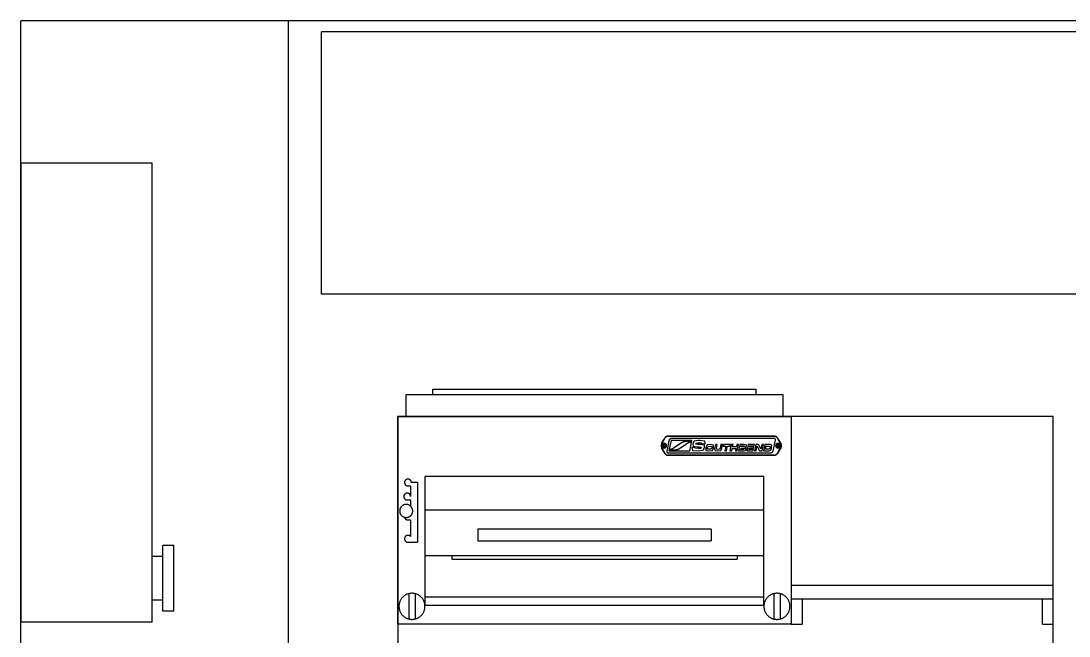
# Model space of a CAD drawing. Header units: inches. Extents: x -538 to 484, y -32 to 459.
# Drawn here: x -537.5 to -441.6, y 252.7 to 309 of the extents above; entities that cross this region are included whole.
import ezdxf

# ---------------------------------------------------------------- set-up
doc = ezdxf.new("R2010")
doc.units = ezdxf.units.IN
doc.header["$MEASUREMENT"] = 0
for name, color, linetype, lineweight, true_color in [('All Cabinets ... Wall', 6, 'Continuous', 25, 0xff00ff), ('Equipment ... Range', 1, 'Continuous', 25, 0xff0000), ('hood', 3, 'Continuous', 25, 0x00ff00), ('Room ... Walls', 4, 'Continuous', 25, 0x00ffff)]:
    doc.layers.add(name, color=color, linetype=linetype, lineweight=lineweight, true_color=true_color)

msp = doc.modelspace()

# ---------------------------------------------------------------- linework, layer by layer
at = {"layer": 'All Cabinets ... Wall'}
for p, q in [((-525.5, 296), (-537.5, 296)), ((-537.5, 296), (-537.5, 254)), ((-525.5, 254), (-525.5, 296)), ((-523.5, 261), (-524.5, 261)), ((-524.5, 255), (-524.5, 261)), ((-523.5, 255), (-523.5, 261)), ((-524.5, 260), (-525.5, 260)), ((-524.5, 256), (-525.5, 256)), ((-523.5, 255), (-524.5, 255)), ((-525.5, 254), (-537.5, 254))]:
    msp.add_line(p, q, dxfattribs=at)
at = {"layer": 'Equipment ... Range'}
for points in [[(-502.25, 272.827), (-502.25, 274.827)], [(-502.25, 274.827), (-467.75, 274.827)], [(-499.807, 274.827), (-499.807, 275.327)], [(-499.807, 275.327), (-470.193, 275.327)], [(-470.193, 274.827), (-470.193, 275.327)], [(-467.75, 274.827), (-467.75, 272.827)], [(-503, 253.827), (-503, 272.827)], [(-503, 253.827), (-503, 272.827)], [(-503, 272.827), (-467, 272.827)], [(-443, 236.848), (-443, 272.827), (-503, 272.827), (-503, 236.843)], [(-467, 272.827), (-467, 253.827)], [(-478.819, 270.392), (-478.54, 270.876)], [(-478.804, 270.383), (-478.525, 270.867)], [(-478.324, 271.001), (-478.34, 271), (-478.357, 270.999), (-478.373, 270.996), (-478.389, 270.992), (-478.404, 270.988), (-478.42, 270.982), (-478.434, 270.975), (-478.449, 270.967), (-478.462, 270.959), (-478.475, 270.949), (-478.488, 270.939), (-478.5, 270.928), (-478.511, 270.916), (-478.522, 270.904), (-478.531, 270.89), (-478.54, 270.876)], [(-478.54, 270.876), (-478.525, 270.867)], [(-478.324, 270.983), (-478.339, 270.983), (-478.354, 270.981), (-478.369, 270.979), (-478.384, 270.975), (-478.399, 270.971), (-478.413, 270.966), (-478.426, 270.959), (-478.44, 270.952), (-478.453, 270.944), (-478.465, 270.936), (-478.476, 270.926), (-478.488, 270.916), (-478.498, 270.905), (-478.508, 270.893), (-478.517, 270.88), (-478.525, 270.867)], [(-478.178, 270.6), (-478.383, 269.637)], [(-468.488, 271.001), (-478.324, 271.001)], [(-478.324, 270.983), (-478.324, 271.001)], [(-468.488, 270.983), (-478.324, 270.983)], [(-477.934, 270.798), (-477.945, 270.798), (-477.956, 270.797), (-477.967, 270.796), (-477.977, 270.794), (-477.988, 270.792), (-477.998, 270.79), (-478.008, 270.787), (-478.018, 270.783), (-478.028, 270.779), (-478.038, 270.775), (-478.047, 270.771), (-478.057, 270.766), (-478.066, 270.76), (-478.074, 270.755), (-478.083, 270.749), (-478.091, 270.742), (-478.099, 270.735), (-478.107, 270.728), (-478.114, 270.721), (-478.121, 270.713), (-478.128, 270.705), (-478.135, 270.697), (-478.141, 270.688), (-478.146, 270.68), (-478.152, 270.67), (-478.157, 270.661), (-478.161, 270.651), (-478.166, 270.642), (-478.17, 270.631), (-478.173, 270.621), (-478.176, 270.611), (-478.178, 270.6)], [(-477.986, 270.612), (-478.148, 269.85)], [(-476.08, 270.612), (-477.986, 270.612)], [(-468.551, 270.798), (-477.934, 270.798)], [(-476.101, 270.512), (-476.08, 270.612)], [(-475.859, 270.569), (-476.006, 270.33)], [(-475.506, 270.622), (-475.859, 270.569)], [(-475.34, 270.622), (-475.506, 270.622)], [(-474.9, 270.563), (-475.34, 270.622)], [(-468.633, 269.684), (-468.429, 270.647)], [(-468.429, 270.647), (-468.427, 270.654), (-468.426, 270.661), (-468.426, 270.668), (-468.426, 270.675), (-468.426, 270.682), (-468.427, 270.689), (-468.428, 270.695), (-468.429, 270.702), (-468.431, 270.709), (-468.433, 270.715), (-468.436, 270.722), (-468.439, 270.728), (-468.442, 270.734), (-468.446, 270.74), (-468.449, 270.746), (-468.454, 270.752), (-468.458, 270.757), (-468.463, 270.762), (-468.468, 270.767), (-468.474, 270.771), (-468.479, 270.775), (-468.485, 270.779), (-468.491, 270.783), (-468.497, 270.786), (-468.503, 270.789), (-468.51, 270.791), (-468.516, 270.793), (-468.523, 270.795), (-468.53, 270.796), (-468.537, 270.797), (-468.544, 270.798), (-468.551, 270.798)], [(-468.488, 271.001), (-468.488, 270.983)], [(-468.272, 270.876), (-468.281, 270.89), (-468.29, 270.904), (-468.301, 270.916), (-468.312, 270.928), (-468.324, 270.939), (-468.336, 270.949), (-468.349, 270.959), (-468.363, 270.967), (-468.377, 270.975), (-468.392, 270.982), (-468.407, 270.988), (-468.423, 270.992), (-468.439, 270.996), (-468.455, 270.999), (-468.472, 271), (-468.488, 271.001)], [(-468.287, 270.867), (-468.295, 270.88), (-468.304, 270.893), (-468.314, 270.905), (-468.324, 270.916), (-468.335, 270.926), (-468.347, 270.936), (-468.359, 270.944), (-468.372, 270.952), (-468.385, 270.959), (-468.399, 270.966), (-468.413, 270.971), (-468.428, 270.975), (-468.442, 270.979), (-468.457, 270.981), (-468.473, 270.983), (-468.488, 270.983)], [(-468.272, 270.876), (-468.287, 270.867)], [(-468.287, 270.867), (-467.935, 270.258)], [(-468.272, 270.876), (-467.92, 270.267)], [(-478.819, 270.392), (-478.835, 270.363), (-478.849, 270.332), (-478.86, 270.302), (-478.87, 270.27), (-478.877, 270.239), (-478.882, 270.207), (-478.885, 270.174), (-478.886, 270.142), (-478.885, 270.11), (-478.882, 270.077), (-478.877, 270.045), (-478.87, 270.014), (-478.86, 269.982), (-478.849, 269.951), (-478.835, 269.921), (-478.819, 269.892)], [(-478.804, 270.383), (-478.819, 270.355), (-478.833, 270.326), (-478.844, 270.296), (-478.853, 270.266), (-478.86, 270.235), (-478.865, 270.204), (-478.868, 270.173), (-478.869, 270.142), (-478.868, 270.111), (-478.865, 270.08), (-478.86, 270.049), (-478.853, 270.018), (-478.844, 269.988), (-478.833, 269.958), (-478.819, 269.929), (-478.804, 269.901)], [(-478.804, 270.383), (-478.819, 270.392)], [(-478.804, 269.901), (-478.819, 269.892)], [(-478.54, 269.408), (-478.819, 269.892)], [(-478.525, 269.417), (-478.804, 269.901)], [(-478.649, 270.212), (-478.69, 270.142)], [(-478.69, 270.142), (-478.649, 270.072)], [(-478.569, 270.212), (-478.649, 270.212)], [(-478.649, 270.072), (-478.569, 270.072)], [(-478.528, 270.142), (-478.569, 270.212)], [(-478.569, 270.072), (-478.528, 270.142)], [(-478.383, 269.637), (-478.384, 269.63), (-478.385, 269.623), (-478.386, 269.616), (-478.386, 269.609), (-478.386, 269.602), (-478.385, 269.595), (-478.384, 269.588), (-478.382, 269.582), (-478.381, 269.575), (-478.378, 269.569), (-478.376, 269.562), (-478.373, 269.556), (-478.37, 269.55), (-478.366, 269.544), (-478.362, 269.538), (-478.358, 269.532), (-478.353, 269.527), (-478.349, 269.522), (-478.343, 269.517), (-478.338, 269.513), (-478.333, 269.509), (-478.327, 269.505), (-478.321, 269.501), (-478.315, 269.498), (-478.308, 269.495), (-478.302, 269.493), (-478.295, 269.491), (-478.289, 269.489), (-478.282, 269.488), (-478.275, 269.487), (-478.268, 269.486), (-478.261, 269.486)], [(-478.164, 269.772), (-478.185, 269.672)], [(-478.185, 269.672), (-476.279, 269.672)], [(-478.164, 269.772), (-477.562, 269.772)], [(-478.148, 269.85), (-478.148, 269.849), (-478.148, 269.848), (-478.148, 269.848), (-478.148, 269.847), (-478.148, 269.846), (-478.148, 269.845), (-478.148, 269.844), (-478.148, 269.843), (-478.147, 269.843), (-478.147, 269.842), (-478.147, 269.841), (-478.146, 269.84), (-478.146, 269.84), (-478.146, 269.839), (-478.145, 269.838), (-478.145, 269.837), (-478.144, 269.837), (-478.143, 269.836), (-478.143, 269.836), (-478.142, 269.835), (-478.142, 269.835), (-478.141, 269.834), (-478.14, 269.834), (-478.139, 269.833), (-478.139, 269.833), (-478.138, 269.833), (-478.137, 269.833), (-478.136, 269.832), (-478.135, 269.832), (-478.135, 269.832), (-478.134, 269.832), (-478.133, 269.832)], [(-477.938, 269.832), (-478.133, 269.832)], [(-477.938, 269.832), (-477.934, 269.832), (-477.929, 269.832), (-477.925, 269.833), (-477.92, 269.833), (-477.916, 269.834), (-477.912, 269.835), (-477.907, 269.836), (-477.903, 269.837), (-477.899, 269.838), (-477.895, 269.84), (-477.89, 269.842), (-477.886, 269.843), (-477.882, 269.845), (-477.878, 269.847), (-477.874, 269.85), (-477.87, 269.852)], [(-476.975, 270.432), (-477.87, 269.852)], [(-477.562, 269.772), (-477.544, 269.772), (-477.526, 269.773), (-477.508, 269.775), (-477.49, 269.777), (-477.473, 269.78), (-477.455, 269.784), (-477.438, 269.788), (-477.42, 269.792), (-477.403, 269.798), (-477.386, 269.804), (-477.37, 269.81), (-477.353, 269.818), (-477.337, 269.825), (-477.321, 269.834), (-477.306, 269.843), (-477.29, 269.852)], [(-477.29, 269.852), (-476.395, 270.432)], [(-476.703, 270.512), (-476.721, 270.512), (-476.739, 270.511), (-476.757, 270.509), (-476.775, 270.507), (-476.793, 270.504), (-476.81, 270.5), (-476.828, 270.496), (-476.845, 270.491), (-476.862, 270.486), (-476.879, 270.48), (-476.895, 270.473), (-476.912, 270.466), (-476.928, 270.459), (-476.944, 270.45), (-476.96, 270.441), (-476.975, 270.432)], [(-476.101, 270.512), (-476.703, 270.512)], [(-476.327, 270.452), (-476.331, 270.452), (-476.336, 270.452), (-476.34, 270.451), (-476.345, 270.451), (-476.349, 270.45), (-476.354, 270.449), (-476.358, 270.448), (-476.362, 270.447), (-476.366, 270.445), (-476.371, 270.444), (-476.375, 270.442), (-476.379, 270.441), (-476.383, 270.439), (-476.387, 270.436), (-476.391, 270.434), (-476.395, 270.432)], [(-476.327, 270.452), (-476.132, 270.452)], [(-476.279, 269.672), (-476.118, 270.434)], [(-476.118, 270.434), (-476.117, 270.435), (-476.117, 270.435), (-476.117, 270.436), (-476.117, 270.437), (-476.117, 270.438), (-476.117, 270.439), (-476.117, 270.439), (-476.117, 270.44), (-476.118, 270.44), (-476.118, 270.441), (-476.118, 270.442), (-476.118, 270.443), (-476.119, 270.443), (-476.119, 270.444), (-476.119, 270.444), (-476.12, 270.445), (-476.12, 270.446), (-476.121, 270.446), (-476.121, 270.447), (-476.122, 270.448), (-476.122, 270.448), (-476.122, 270.448), (-476.123, 270.449), (-476.124, 270.449), (-476.124, 270.45), (-476.125, 270.45), (-476.126, 270.45), (-476.127, 270.451), (-476.127, 270.451), (-476.128, 270.451), (-476.129, 270.452), (-476.13, 270.452), (-476.131, 270.452), (-476.131, 270.452), (-476.132, 270.452)], [(-476.088, 269.99), (-476.023, 269.703)], [(-475.804, 269.99), (-476.088, 269.99)], [(-476.023, 269.703), (-475.515, 269.662)], [(-476.006, 270.33), (-475.977, 270.097)], [(-475.977, 270.097), (-475.561, 270.035)], [(-475.777, 269.901), (-475.804, 269.99)], [(-475.464, 269.879), (-475.777, 269.901)], [(-475.724, 270.321), (-475.678, 270.388)], [(-475.705, 270.267), (-475.724, 270.321)], [(-475.492, 270.248), (-475.705, 270.267)], [(-475.678, 270.388), (-475.525, 270.405)], [(-475.561, 270.035), (-475.387, 270.035)], [(-475.525, 270.405), (-475.471, 270.405)], [(-475.515, 269.662), (-475.034, 269.734)], [(-475.309, 270.248), (-475.492, 270.248)], [(-475.471, 270.405), (-475.237, 270.396)], [(-475.298, 269.885), (-475.464, 269.879)], [(-475.387, 270.035), (-475.217, 270.009)], [(-474.932, 270.176), (-475.309, 270.248)], [(-475.204, 269.954), (-475.298, 269.885)], [(-475.237, 270.396), (-475.152, 270.304)], [(-475.217, 270.009), (-475.204, 269.954)], [(-475.152, 270.304), (-474.869, 270.304)], [(-475.034, 269.734), (-474.924, 269.937)], [(-474.924, 269.937), (-474.932, 270.176)], [(-474.869, 270.304), (-474.9, 270.563)], [(-474.671, 270.221), (-474.807, 269.947)], [(-474.807, 269.947), (-474.799, 269.709)], [(-474.799, 269.709), (-474.515, 269.666)], [(-474.389, 270.256), (-474.671, 270.221)], [(-474.645, 269.954), (-474.596, 270.078)], [(-474.643, 269.838), (-474.645, 269.954)], [(-474.483, 269.815), (-474.643, 269.838)], [(-474.596, 270.078), (-474.421, 270.107)], [(-474.515, 269.666), (-474.209, 269.709)], [(-474.322, 269.833), (-474.483, 269.815)], [(-474.421, 270.107), (-474.258, 270.074)], [(-474.099, 270.2), (-474.389, 270.256)], [(-474.262, 269.954), (-474.322, 269.833)], [(-474.258, 270.074), (-474.262, 269.954)], [(-474.209, 269.709), (-474.103, 269.947)], [(-474.103, 269.947), (-474.099, 270.2)], [(-473.929, 270.25), (-474.008, 269.88)], [(-474.008, 269.88), (-473.983, 269.693)], [(-473.983, 269.693), (-473.722, 269.666)], [(-473.769, 270.25), (-473.929, 270.25)], [(-473.842, 269.903), (-473.769, 270.25)], [(-473.835, 269.817), (-473.842, 269.903)], [(-473.694, 269.799), (-473.835, 269.817)], [(-473.722, 269.666), (-473.437, 269.7)], [(-473.556, 269.812), (-473.694, 269.799)], [(-473.501, 269.903), (-473.556, 269.812)], [(-473.427, 270.25), (-473.501, 269.903)], [(-473.437, 269.7), (-473.345, 269.88)], [(-473.266, 270.25), (-473.427, 270.25)], [(-473.345, 269.88), (-473.266, 270.25)], [(-473.181, 270.25), (-473.213, 270.101)], [(-473.213, 270.101), (-472.983, 270.101)], [(-472.561, 270.25), (-473.181, 270.25)], [(-472.983, 270.101), (-473.074, 269.672)], [(-473.074, 269.672), (-472.914, 269.672)], [(-472.914, 269.672), (-472.823, 270.101)], [(-472.823, 270.101), (-472.592, 270.101)], [(-472.477, 270.25), (-472.599, 269.672)], [(-472.599, 269.672), (-472.439, 269.672)], [(-472.592, 270.101), (-472.561, 270.25)], [(-472.316, 270.25), (-472.477, 270.25)], [(-472.439, 269.672), (-472.394, 269.886)], [(-472.394, 269.886), (-472.038, 269.886)], [(-472.362, 270.035), (-472.316, 270.25)], [(-472.006, 270.035), (-472.362, 270.035)], [(-472.038, 269.886), (-472.083, 269.672)], [(-472.083, 269.672), (-471.923, 269.672)], [(-471.961, 270.25), (-472.006, 270.035)], [(-471.8, 270.25), (-471.961, 270.25)], [(-471.923, 269.672), (-471.8, 270.25)], [(-471.69, 270.25), (-471.813, 269.672)], [(-471.813, 269.672), (-471.308, 269.672)], [(-471.282, 270.25), (-471.69, 270.25)], [(-471.624, 269.805), (-471.606, 269.891)], [(-471.347, 269.805), (-471.624, 269.805)], [(-471.606, 269.891), (-471.354, 269.891)], [(-471.578, 270.024), (-471.558, 270.116)], [(-471.323, 270.024), (-471.578, 270.024)], [(-471.558, 270.116), (-471.3, 270.116)], [(-471.354, 269.891), (-471.278, 269.88)], [(-471.294, 269.813), (-471.347, 269.805)], [(-471.272, 270.029), (-471.323, 270.024)], [(-471.308, 269.672), (-471.185, 269.705)], [(-471.3, 270.116), (-471.253, 270.107)], [(-471.274, 269.845), (-471.294, 269.813)], [(-471.096, 270.219), (-471.282, 270.25)], [(-471.278, 269.88), (-471.274, 269.845)], [(-471.244, 270.068), (-471.272, 270.029)], [(-471.253, 270.107), (-471.244, 270.068)], [(-471.189, 269.963), (-471.117, 270.003)], [(-471.122, 269.924), (-471.189, 269.963)], [(-471.185, 269.705), (-471.118, 269.823)], [(-471.118, 269.823), (-471.122, 269.924)], [(-471.117, 270.003), (-471.078, 270.097)], [(-471.078, 270.097), (-471.096, 270.219)], [(-470.924, 270.25), (-471.047, 269.672)], [(-471.047, 269.672), (-470.468, 269.672)], [(-470.345, 270.25), (-470.924, 270.25)], [(-470.858, 269.805), (-470.836, 269.913)], [(-470.44, 269.805), (-470.858, 269.805)], [(-470.836, 269.913), (-470.44, 269.913)], [(-470.809, 270.037), (-470.792, 270.116)], [(-470.413, 270.037), (-470.809, 270.037)], [(-470.792, 270.116), (-470.374, 270.116)], [(-470.468, 269.672), (-470.44, 269.805)], [(-470.44, 269.913), (-470.413, 270.037)], [(-470.374, 270.116), (-470.345, 270.25)], [(-470.235, 270.25), (-470.358, 269.672)], [(-470.358, 269.672), (-470.198, 269.672)], [(-469.979, 270.25), (-470.235, 270.25)], [(-470.198, 269.672), (-470.108, 270.092)], [(-470.108, 270.092), (-469.883, 269.672)], [(-469.763, 269.846), (-469.979, 270.25)], [(-469.883, 269.672), (-469.64, 269.672)], [(-469.677, 270.25), (-469.763, 269.846)], [(-469.517, 270.25), (-469.677, 270.25)], [(-469.64, 269.672), (-469.517, 270.25)], [(-469.406, 270.25), (-469.529, 269.672)], [(-469.529, 269.672), (-469.043, 269.672)], [(-468.926, 270.25), (-469.406, 270.25)], [(-469.336, 269.821), (-469.277, 270.101)], [(-469.064, 269.821), (-469.336, 269.821)], [(-469.277, 270.101), (-469.006, 270.101)], [(-468.974, 269.853), (-469.064, 269.821)], [(-469.043, 269.672), (-468.864, 269.733)], [(-469.006, 270.101), (-468.93, 270.072)], [(-468.937, 269.96), (-468.974, 269.853)], [(-468.93, 270.072), (-468.937, 269.96)], [(-468.763, 270.181), (-468.926, 270.25)], [(-468.878, 269.486), (-468.867, 269.486), (-468.856, 269.487), (-468.845, 269.488), (-468.834, 269.49), (-468.824, 269.492), (-468.814, 269.494), (-468.803, 269.497), (-468.793, 269.501), (-468.783, 269.504), (-468.774, 269.509), (-468.764, 269.513), (-468.755, 269.518), (-468.746, 269.523), (-468.737, 269.529), (-468.729, 269.535), (-468.721, 269.542), (-468.713, 269.548), (-468.705, 269.555), (-468.697, 269.563), (-468.69, 269.571), (-468.684, 269.579), (-468.677, 269.587), (-468.671, 269.595), (-468.665, 269.604), (-468.66, 269.613), (-468.655, 269.623), (-468.65, 269.632), (-468.646, 269.642), (-468.642, 269.652), (-468.639, 269.663), (-468.636, 269.673), (-468.633, 269.684)], [(-468.864, 269.733), (-468.778, 269.954)], [(-468.778, 269.954), (-468.763, 270.181)], [(-467.935, 270.026), (-468.287, 269.417)], [(-468.243, 270.212), (-468.284, 270.142)], [(-468.284, 270.142), (-468.243, 270.072)], [(-467.92, 270.017), (-468.272, 269.408)], [(-468.162, 270.212), (-468.243, 270.212)], [(-468.243, 270.072), (-468.162, 270.072)], [(-468.122, 270.142), (-468.162, 270.212)], [(-468.162, 270.072), (-468.122, 270.142)], [(-467.935, 270.258), (-467.92, 270.267)], [(-467.935, 270.026), (-467.928, 270.039), (-467.922, 270.053), (-467.916, 270.068), (-467.912, 270.082), (-467.909, 270.097), (-467.906, 270.112), (-467.905, 270.127), (-467.904, 270.142), (-467.905, 270.157), (-467.906, 270.172), (-467.909, 270.187), (-467.912, 270.202), (-467.916, 270.216), (-467.922, 270.23), (-467.928, 270.244), (-467.935, 270.258)], [(-467.935, 270.026), (-467.92, 270.017)], [(-467.92, 270.017), (-467.912, 270.032), (-467.905, 270.047), (-467.9, 270.062), (-467.895, 270.078), (-467.891, 270.094), (-467.889, 270.11), (-467.887, 270.126), (-467.887, 270.142), (-467.887, 270.158), (-467.889, 270.174), (-467.891, 270.19), (-467.895, 270.206), (-467.9, 270.222), (-467.905, 270.237), (-467.912, 270.252), (-467.92, 270.267)], [(-478.525, 269.417), (-478.54, 269.408)], [(-478.54, 269.408), (-478.531, 269.394), (-478.522, 269.38), (-478.511, 269.368), (-478.5, 269.356), (-478.488, 269.345), (-478.475, 269.334), (-478.462, 269.325), (-478.449, 269.316), (-478.434, 269.309), (-478.42, 269.302), (-478.404, 269.296), (-478.389, 269.292), (-478.373, 269.288), (-478.357, 269.285), (-478.34, 269.283), (-478.324, 269.283)], [(-478.525, 269.417), (-478.517, 269.404), (-478.508, 269.391), (-478.498, 269.379), (-478.488, 269.368), (-478.476, 269.358), (-478.465, 269.348), (-478.453, 269.34), (-478.44, 269.332), (-478.426, 269.325), (-478.413, 269.318), (-478.399, 269.313), (-478.384, 269.309), (-478.369, 269.305), (-478.354, 269.303), (-478.339, 269.301), (-478.324, 269.3)], [(-478.324, 269.3), (-468.488, 269.3)], [(-478.324, 269.283), (-478.324, 269.3)], [(-478.324, 269.283), (-468.488, 269.283)], [(-478.261, 269.486), (-468.878, 269.486)], [(-468.488, 269.3), (-468.473, 269.301), (-468.457, 269.303), (-468.442, 269.305), (-468.428, 269.309), (-468.413, 269.313), (-468.399, 269.318), (-468.385, 269.325), (-468.372, 269.332), (-468.359, 269.34), (-468.347, 269.348), (-468.335, 269.358), (-468.324, 269.368), (-468.314, 269.379), (-468.304, 269.391), (-468.295, 269.404), (-468.287, 269.417)], [(-468.488, 269.283), (-468.472, 269.283), (-468.455, 269.285), (-468.439, 269.288), (-468.423, 269.292), (-468.407, 269.296), (-468.392, 269.302), (-468.377, 269.309), (-468.363, 269.316), (-468.349, 269.325), (-468.336, 269.334), (-468.324, 269.345), (-468.312, 269.356), (-468.301, 269.368), (-468.29, 269.38), (-468.281, 269.394), (-468.272, 269.408)], [(-468.488, 269.3), (-468.488, 269.283)], [(-468.272, 269.408), (-468.287, 269.417)], [(-501.762, 266.771), (-501.763, 266.787), (-501.764, 266.803), (-501.766, 266.818), (-501.769, 266.834), (-501.772, 266.849), (-501.776, 266.863), (-501.781, 266.878), (-501.787, 266.892), (-501.793, 266.906), (-501.8, 266.92), (-501.808, 266.933), (-501.816, 266.945), (-501.825, 266.958), (-501.834, 266.969), (-501.844, 266.981), (-501.854, 266.992), (-501.865, 267.002), (-501.876, 267.012), (-501.888, 267.021), (-501.9, 267.03), (-501.913, 267.038), (-501.926, 267.045), (-501.94, 267.052), (-501.953, 267.059), (-501.968, 267.064), (-501.982, 267.069), (-501.997, 267.073), (-502.012, 267.077), (-502.027, 267.08), (-502.043, 267.082), (-502.059, 267.083), (-502.075, 267.083), (-502.091, 267.083), (-502.107, 267.082), (-502.122, 267.08), (-502.138, 267.077), (-502.153, 267.073), (-502.168, 267.069), (-502.182, 267.064), (-502.197, 267.059), (-502.21, 267.052), (-502.224, 267.045), (-502.237, 267.038), (-502.25, 267.03), (-502.262, 267.021), (-502.274, 267.012), (-502.285, 267.002), (-502.296, 266.992), (-502.306, 266.981), (-502.316, 266.969), (-502.325, 266.958), (-502.334, 266.945), (-502.342, 266.933), (-502.35, 266.92), (-502.357, 266.906), (-502.363, 266.892), (-502.368, 266.878), (-502.373, 266.863), (-502.378, 266.849), (-502.381, 266.834), (-502.384, 266.818), (-502.386, 266.803), (-502.387, 266.787), (-502.387, 266.771), (-502.387, 266.755), (-502.386, 266.739), (-502.384, 266.723), (-502.381, 266.708), (-502.378, 266.693), (-502.373, 266.678), (-502.368, 266.663), (-502.363, 266.649), (-502.357, 266.635), (-502.35, 266.622), (-502.342, 266.609), (-502.334, 266.596), (-502.325, 266.584), (-502.316, 266.572), (-502.306, 266.561), (-502.296, 266.55), (-502.285, 266.539), (-502.274, 266.53), (-502.262, 266.52), (-502.25, 266.512), (-502.237, 266.503), (-502.224, 266.496), (-502.21, 266.489), (-502.197, 266.483), (-502.182, 266.477), (-502.168, 266.472), (-502.153, 266.468), (-502.138, 266.464), (-502.122, 266.462), (-502.107, 266.46), (-502.091, 266.459), (-502.075, 266.458)], [(-501.208, 266.771), (-501.762, 266.771)], [(-501.208, 266.771), (-501.208, 261.316)], [(-500.508, 255.567), (-500.508, 267.331)], [(-469.492, 267.331), (-500.508, 267.331)], [(-469.492, 255.567), (-469.492, 267.331)], [(-501.832, 265.49), (-501.833, 265.506), (-501.834, 265.521), (-501.836, 265.537), (-501.839, 265.553), (-501.842, 265.568), (-501.846, 265.582), (-501.851, 265.597), (-501.857, 265.611), (-501.863, 265.625), (-501.87, 265.638), (-501.877, 265.652), (-501.886, 265.664), (-501.894, 265.676), (-501.904, 265.688), (-501.913, 265.7), (-501.924, 265.71), (-501.935, 265.721), (-501.946, 265.731), (-501.958, 265.74), (-501.97, 265.749), (-501.983, 265.757), (-501.996, 265.764), (-502.009, 265.771), (-502.023, 265.777), (-502.037, 265.783), (-502.052, 265.788), (-502.067, 265.792), (-502.082, 265.796), (-502.097, 265.798), (-502.113, 265.8), (-502.129, 265.802), (-502.145, 265.802), (-502.161, 265.802), (-502.177, 265.8), (-502.192, 265.798), (-502.208, 265.796), (-502.223, 265.792), (-502.238, 265.788), (-502.252, 265.783), (-502.266, 265.777), (-502.28, 265.771), (-502.294, 265.764), (-502.307, 265.757), (-502.319, 265.749), (-502.332, 265.74), (-502.343, 265.731), (-502.355, 265.721), (-502.366, 265.71), (-502.376, 265.7), (-502.386, 265.688), (-502.395, 265.676), (-502.404, 265.664), (-502.412, 265.652), (-502.419, 265.638), (-502.426, 265.625), (-502.433, 265.611), (-502.438, 265.597), (-502.443, 265.582), (-502.447, 265.568), (-502.451, 265.553), (-502.454, 265.537), (-502.456, 265.521), (-502.457, 265.506), (-502.457, 265.49), (-502.457, 265.474), (-502.456, 265.458), (-502.454, 265.442), (-502.451, 265.427), (-502.447, 265.412), (-502.443, 265.397), (-502.438, 265.382), (-502.433, 265.368), (-502.426, 265.354), (-502.419, 265.341), (-502.412, 265.328), (-502.404, 265.315), (-502.395, 265.303), (-502.386, 265.291), (-502.376, 265.28), (-502.366, 265.269), (-502.355, 265.258), (-502.343, 265.248), (-502.332, 265.239), (-502.319, 265.23), (-502.307, 265.222), (-502.294, 265.215), (-502.28, 265.208), (-502.266, 265.202), (-502.252, 265.196), (-502.238, 265.191), (-502.223, 265.187), (-502.208, 265.183), (-502.192, 265.181), (-502.177, 265.179), (-502.161, 265.177), (-502.145, 265.177)], [(-502.075, 266.458), (-501.832, 266.458)], [(-501.832, 266.458), (-501.832, 265.49)], [(-502.145, 265.177), (-501.832, 265.177)], [(-501.832, 265.177), (-501.832, 264.611)], [(-469.492, 264.248), (-500.508, 264.248)], [(-502.38, 263.59), (-502.376, 263.576), (-502.372, 263.563), (-502.368, 263.551), (-502.363, 263.538), (-502.358, 263.526), (-502.352, 263.514), (-502.346, 263.503), (-502.339, 263.492), (-502.332, 263.481), (-502.324, 263.47), (-502.316, 263.46), (-502.307, 263.45), (-502.299, 263.441), (-502.289, 263.432), (-502.28, 263.423), (-502.27, 263.415), (-502.26, 263.407), (-502.249, 263.399), (-502.238, 263.392), (-502.227, 263.386), (-502.215, 263.38), (-502.204, 263.374), (-502.192, 263.369), (-502.18, 263.364), (-502.167, 263.36), (-502.154, 263.357), (-502.142, 263.354), (-502.129, 263.351), (-502.115, 263.349), (-502.102, 263.348), (-502.089, 263.347), (-502.075, 263.346)], [(-502.075, 263.346), (-501.832, 263.346)], [(-501.832, 263.346), (-501.832, 262.45)], [(-501.832, 261.825), (-501.841, 261.835), (-501.85, 261.845), (-501.86, 261.854), (-501.869, 261.863), (-501.88, 261.872), (-501.89, 261.88), (-501.901, 261.888), (-501.912, 261.895), (-501.923, 261.901), (-501.935, 261.907), (-501.946, 261.913), (-501.958, 261.918), (-501.97, 261.922), (-501.983, 261.926), (-501.995, 261.93), (-502.007, 261.933), (-502.02, 261.936), (-502.033, 261.938), (-502.046, 261.939), (-502.059, 261.94), (-502.072, 261.94), (-502.084, 261.94), (-502.097, 261.94), (-502.11, 261.939), (-502.123, 261.937), (-502.136, 261.934), (-502.149, 261.932), (-502.162, 261.928), (-502.175, 261.924), (-502.187, 261.92), (-502.2, 261.915), (-502.212, 261.909), (-502.224, 261.903), (-502.236, 261.896), (-502.247, 261.889), (-502.258, 261.881), (-502.269, 261.873), (-502.279, 261.865), (-502.289, 261.856), (-502.298, 261.847), (-502.307, 261.837), (-502.315, 261.828), (-502.323, 261.818), (-502.331, 261.807), (-502.338, 261.796), (-502.345, 261.785), (-502.351, 261.774), (-502.357, 261.762), (-502.362, 261.751), (-502.367, 261.739), (-502.371, 261.727), (-502.375, 261.714), (-502.379, 261.702), (-502.381, 261.689), (-502.384, 261.676), (-502.385, 261.663), (-502.387, 261.65), (-502.387, 261.637), (-502.387, 261.624), (-502.387, 261.611), (-502.386, 261.598), (-502.384, 261.584), (-502.382, 261.571), (-502.379, 261.558), (-502.376, 261.545), (-502.372, 261.532), (-502.368, 261.519), (-502.363, 261.507), (-502.357, 261.494), (-502.352, 261.483), (-502.345, 261.471), (-502.338, 261.46), (-502.331, 261.449), (-502.324, 261.439), (-502.315, 261.429), (-502.307, 261.419), (-502.298, 261.409), (-502.289, 261.4), (-502.279, 261.392), (-502.269, 261.383), (-502.259, 261.376), (-502.249, 261.368), (-502.238, 261.361), (-502.227, 261.355), (-502.215, 261.349), (-502.203, 261.343), (-502.191, 261.338), (-502.179, 261.333), (-502.167, 261.329), (-502.154, 261.326), (-502.141, 261.323), (-502.128, 261.32), (-502.115, 261.318), (-502.102, 261.317), (-502.089, 261.316), (-502.075, 261.316)], [(-501.832, 262.45), (-501.832, 261.825)], [(-495.689, 262.52), (-495.689, 261.427)], [(-474.311, 262.52), (-495.689, 262.52)], [(-474.311, 262.52), (-474.311, 261.427)], [(-502.075, 261.316), (-501.832, 261.316)], [(-501.832, 261.316), (-501.208, 261.316)], [(-495.689, 261.427), (-474.311, 261.427)], [(-500.508, 260.089), (-469.492, 260.089)], [(-498.062, 260.089), (-498.062, 259.77)], [(-471.938, 260.089), (-471.938, 259.77)], [(-498.062, 259.77), (-471.938, 259.77)], [(-444, 253.819), (-443, 253.823), (-443, 257.361), (-467, 257.36), (-467, 253.821), (-466, 253.819)], [(-501.987, 256.605), (-501.987, 254.286)], [(-501.425, 256.605), (-501.425, 254.286)], [(-500.508, 256.317), (-469.492, 256.317)], [(-468.575, 256.605), (-468.575, 254.286)], [(-468.013, 256.605), (-468.013, 254.286)], [(-500.508, 255.567), (-469.492, 255.567)], [(-443, 256.109), (-467, 256.109)], [(-466, 256.109), (-466, 253.819)], [(-444, 253.819), (-444, 256.109)], [(-467, 253.827), (-503, 253.827)]]:
    msp.add_lwpolyline(points, dxfattribs=at)
for points in [[(-478.398, 270.142), (-478.399, 270.153), (-478.399, 270.163), (-478.401, 270.174), (-478.403, 270.184), (-478.405, 270.195), (-478.408, 270.204), (-478.411, 270.214), (-478.415, 270.224), (-478.419, 270.233), (-478.424, 270.242), (-478.429, 270.251), (-478.434, 270.26), (-478.44, 270.268), (-478.446, 270.276), (-478.453, 270.283), (-478.46, 270.291), (-478.467, 270.298), (-478.475, 270.304), (-478.483, 270.311), (-478.491, 270.316), (-478.5, 270.322), (-478.509, 270.327), (-478.518, 270.332), (-478.527, 270.336), (-478.537, 270.34), (-478.546, 270.343), (-478.556, 270.346), (-478.566, 270.348), (-478.577, 270.35), (-478.587, 270.351), (-478.598, 270.352), (-478.609, 270.352), (-478.62, 270.352), (-478.63, 270.351), (-478.641, 270.35), (-478.651, 270.348), (-478.661, 270.346), (-478.671, 270.343), (-478.681, 270.34), (-478.691, 270.336), (-478.7, 270.332), (-478.709, 270.327), (-478.718, 270.322), (-478.727, 270.316), (-478.735, 270.311), (-478.743, 270.304), (-478.75, 270.298), (-478.758, 270.291), (-478.765, 270.283), (-478.771, 270.276), (-478.778, 270.268), (-478.783, 270.26), (-478.789, 270.251), (-478.794, 270.242), (-478.799, 270.233), (-478.803, 270.224), (-478.807, 270.214), (-478.81, 270.204), (-478.813, 270.195), (-478.815, 270.184), (-478.817, 270.174), (-478.818, 270.163), (-478.819, 270.153), (-478.819, 270.142), (-478.819, 270.131), (-478.818, 270.12), (-478.817, 270.11), (-478.815, 270.1), (-478.813, 270.089), (-478.81, 270.079), (-478.807, 270.07), (-478.803, 270.06), (-478.799, 270.051), (-478.794, 270.042), (-478.789, 270.033), (-478.783, 270.024), (-478.778, 270.016), (-478.771, 270.008), (-478.765, 270), (-478.758, 269.993), (-478.75, 269.986), (-478.743, 269.98), (-478.735, 269.973), (-478.727, 269.967), (-478.718, 269.962), (-478.709, 269.957), (-478.7, 269.952), (-478.691, 269.948), (-478.681, 269.944), (-478.671, 269.941), (-478.661, 269.938), (-478.651, 269.936), (-478.641, 269.934), (-478.63, 269.933), (-478.62, 269.932), (-478.609, 269.931), (-478.598, 269.932), (-478.587, 269.933), (-478.577, 269.934), (-478.566, 269.936), (-478.556, 269.938), (-478.546, 269.941), (-478.537, 269.944), (-478.527, 269.948), (-478.518, 269.952), (-478.509, 269.957), (-478.5, 269.962), (-478.491, 269.967), (-478.483, 269.973), (-478.475, 269.98), (-478.467, 269.986), (-478.46, 269.993), (-478.453, 270), (-478.446, 270.008), (-478.44, 270.016), (-478.434, 270.024), (-478.429, 270.033), (-478.424, 270.042), (-478.419, 270.051), (-478.415, 270.06), (-478.411, 270.07), (-478.408, 270.079), (-478.405, 270.089), (-478.403, 270.1), (-478.401, 270.11), (-478.399, 270.12), (-478.399, 270.131)], [(-478.414, 270.142), (-478.414, 270.152), (-478.415, 270.162), (-478.416, 270.172), (-478.418, 270.181), (-478.42, 270.191), (-478.423, 270.2), (-478.426, 270.209), (-478.429, 270.218), (-478.433, 270.226), (-478.437, 270.235), (-478.442, 270.243), (-478.447, 270.251), (-478.453, 270.259), (-478.458, 270.266), (-478.465, 270.273), (-478.471, 270.28), (-478.478, 270.286), (-478.485, 270.292), (-478.492, 270.298), (-478.5, 270.304), (-478.508, 270.309), (-478.516, 270.313), (-478.524, 270.318), (-478.533, 270.322), (-478.542, 270.325), (-478.551, 270.328), (-478.56, 270.331), (-478.57, 270.333), (-478.579, 270.335), (-478.589, 270.336), (-478.599, 270.337), (-478.609, 270.337), (-478.619, 270.337), (-478.629, 270.336), (-478.639, 270.335), (-478.648, 270.333), (-478.658, 270.331), (-478.667, 270.328), (-478.676, 270.325), (-478.685, 270.322), (-478.693, 270.318), (-478.702, 270.313), (-478.71, 270.309), (-478.718, 270.304), (-478.725, 270.298), (-478.733, 270.292), (-478.74, 270.286), (-478.747, 270.28), (-478.753, 270.273), (-478.759, 270.266), (-478.765, 270.259), (-478.771, 270.251), (-478.776, 270.243), (-478.78, 270.235), (-478.785, 270.226), (-478.789, 270.218), (-478.792, 270.209), (-478.795, 270.2), (-478.798, 270.191), (-478.8, 270.181), (-478.802, 270.172), (-478.803, 270.162), (-478.804, 270.152), (-478.804, 270.142), (-478.804, 270.132), (-478.803, 270.122), (-478.802, 270.112), (-478.8, 270.103), (-478.798, 270.093), (-478.795, 270.084), (-478.792, 270.075), (-478.789, 270.066), (-478.785, 270.057), (-478.78, 270.049), (-478.776, 270.041), (-478.771, 270.033), (-478.765, 270.025), (-478.759, 270.018), (-478.753, 270.011), (-478.747, 270.004), (-478.74, 269.998), (-478.733, 269.991), (-478.725, 269.986), (-478.718, 269.98), (-478.71, 269.975), (-478.702, 269.97), (-478.693, 269.966), (-478.685, 269.962), (-478.676, 269.959), (-478.667, 269.956), (-478.658, 269.953), (-478.648, 269.951), (-478.639, 269.949), (-478.629, 269.948), (-478.619, 269.947), (-478.609, 269.947), (-478.599, 269.947), (-478.589, 269.948), (-478.579, 269.949), (-478.57, 269.951), (-478.56, 269.953), (-478.551, 269.956), (-478.542, 269.959), (-478.533, 269.962), (-478.524, 269.966), (-478.516, 269.97), (-478.508, 269.975), (-478.5, 269.98), (-478.492, 269.986), (-478.485, 269.991), (-478.478, 269.998), (-478.471, 270.004), (-478.465, 270.011), (-478.458, 270.018), (-478.453, 270.025), (-478.447, 270.033), (-478.442, 270.041), (-478.437, 270.049), (-478.433, 270.057), (-478.429, 270.066), (-478.426, 270.075), (-478.423, 270.084), (-478.42, 270.093), (-478.418, 270.103), (-478.416, 270.112), (-478.415, 270.122), (-478.414, 270.132)], [(-478.497, 270.142), (-478.497, 270.148), (-478.498, 270.153), (-478.498, 270.159), (-478.499, 270.164), (-478.501, 270.17), (-478.502, 270.175), (-478.504, 270.18), (-478.506, 270.185), (-478.508, 270.19), (-478.511, 270.195), (-478.513, 270.2), (-478.516, 270.204), (-478.519, 270.209), (-478.523, 270.213), (-478.526, 270.217), (-478.53, 270.221), (-478.534, 270.225), (-478.538, 270.228), (-478.542, 270.231), (-478.546, 270.235), (-478.551, 270.237), (-478.556, 270.24), (-478.56, 270.243), (-478.565, 270.245), (-478.57, 270.247), (-478.576, 270.249), (-478.581, 270.25), (-478.586, 270.251), (-478.592, 270.252), (-478.597, 270.253), (-478.603, 270.253), (-478.609, 270.254), (-478.615, 270.253), (-478.62, 270.253), (-478.626, 270.252), (-478.631, 270.251), (-478.637, 270.25), (-478.642, 270.249), (-478.647, 270.247), (-478.652, 270.245), (-478.657, 270.243), (-478.662, 270.24), (-478.667, 270.237), (-478.671, 270.235), (-478.676, 270.231), (-478.68, 270.228), (-478.684, 270.225), (-478.688, 270.221), (-478.692, 270.217), (-478.695, 270.213), (-478.698, 270.209), (-478.701, 270.204), (-478.704, 270.2), (-478.707, 270.195), (-478.71, 270.19), (-478.712, 270.185), (-478.714, 270.18), (-478.716, 270.175), (-478.717, 270.17), (-478.718, 270.164), (-478.719, 270.159), (-478.72, 270.153), (-478.72, 270.148), (-478.721, 270.142), (-478.72, 270.136), (-478.72, 270.131), (-478.719, 270.125), (-478.718, 270.119), (-478.717, 270.114), (-478.716, 270.109), (-478.714, 270.104), (-478.712, 270.098), (-478.71, 270.094), (-478.707, 270.089), (-478.704, 270.084), (-478.701, 270.08), (-478.698, 270.075), (-478.695, 270.071), (-478.692, 270.067), (-478.688, 270.063), (-478.684, 270.059), (-478.68, 270.056), (-478.676, 270.052), (-478.671, 270.049), (-478.667, 270.046), (-478.662, 270.044), (-478.657, 270.041), (-478.652, 270.039), (-478.647, 270.037), (-478.642, 270.035), (-478.637, 270.034), (-478.631, 270.033), (-478.626, 270.032), (-478.62, 270.031), (-478.615, 270.03), (-478.609, 270.03), (-478.603, 270.03), (-478.597, 270.031), (-478.592, 270.032), (-478.586, 270.033), (-478.581, 270.034), (-478.576, 270.035), (-478.57, 270.037), (-478.565, 270.039), (-478.56, 270.041), (-478.556, 270.044), (-478.551, 270.046), (-478.546, 270.049), (-478.542, 270.052), (-478.538, 270.056), (-478.534, 270.059), (-478.53, 270.063), (-478.526, 270.067), (-478.523, 270.071), (-478.519, 270.075), (-478.516, 270.08), (-478.513, 270.084), (-478.511, 270.089), (-478.508, 270.094), (-478.506, 270.098), (-478.504, 270.104), (-478.502, 270.109), (-478.501, 270.114), (-478.499, 270.119), (-478.498, 270.125), (-478.498, 270.131), (-478.497, 270.136)], [(-467.992, 270.142), (-467.993, 270.153), (-467.993, 270.163), (-467.995, 270.174), (-467.997, 270.184), (-467.999, 270.195), (-468.002, 270.204), (-468.005, 270.214), (-468.009, 270.224), (-468.013, 270.233), (-468.018, 270.242), (-468.023, 270.251), (-468.028, 270.26), (-468.034, 270.268), (-468.04, 270.276), (-468.047, 270.283), (-468.054, 270.291), (-468.061, 270.298), (-468.069, 270.304), (-468.077, 270.311), (-468.085, 270.316), (-468.094, 270.322), (-468.103, 270.327), (-468.112, 270.332), (-468.121, 270.336), (-468.131, 270.34), (-468.14, 270.343), (-468.15, 270.346), (-468.16, 270.348), (-468.171, 270.35), (-468.181, 270.351), (-468.192, 270.352), (-468.203, 270.352), (-468.214, 270.352), (-468.224, 270.351), (-468.235, 270.35), (-468.245, 270.348), (-468.255, 270.346), (-468.265, 270.343), (-468.275, 270.34), (-468.285, 270.336), (-468.294, 270.332), (-468.303, 270.327), (-468.312, 270.322), (-468.321, 270.316), (-468.329, 270.311), (-468.337, 270.304), (-468.344, 270.298), (-468.352, 270.291), (-468.359, 270.283), (-468.365, 270.276), (-468.372, 270.268), (-468.377, 270.26), (-468.383, 270.251), (-468.388, 270.242), (-468.393, 270.233), (-468.397, 270.224), (-468.401, 270.214), (-468.404, 270.204), (-468.407, 270.195), (-468.409, 270.184), (-468.411, 270.174), (-468.412, 270.163), (-468.413, 270.153), (-468.413, 270.142), (-468.413, 270.131), (-468.412, 270.12), (-468.411, 270.11), (-468.409, 270.1), (-468.407, 270.089), (-468.404, 270.079), (-468.401, 270.07), (-468.397, 270.06), (-468.393, 270.051), (-468.388, 270.042), (-468.383, 270.033), (-468.377, 270.024), (-468.372, 270.016), (-468.365, 270.008), (-468.359, 270), (-468.352, 269.993), (-468.344, 269.986), (-468.337, 269.98), (-468.329, 269.973), (-468.321, 269.967), (-468.312, 269.962), (-468.303, 269.957), (-468.294, 269.952), (-468.285, 269.948), (-468.275, 269.944), (-468.265, 269.941), (-468.255, 269.938), (-468.245, 269.936), (-468.235, 269.934), (-468.224, 269.933), (-468.214, 269.932), (-468.203, 269.931), (-468.192, 269.932), (-468.181, 269.933), (-468.171, 269.934), (-468.16, 269.936), (-468.15, 269.938), (-468.14, 269.941), (-468.131, 269.944), (-468.121, 269.948), (-468.112, 269.952), (-468.103, 269.957), (-468.094, 269.962), (-468.085, 269.967), (-468.077, 269.973), (-468.069, 269.98), (-468.061, 269.986), (-468.054, 269.993), (-468.047, 270), (-468.04, 270.008), (-468.034, 270.016), (-468.028, 270.024), (-468.023, 270.033), (-468.018, 270.042), (-468.013, 270.051), (-468.009, 270.06), (-468.005, 270.07), (-468.002, 270.079), (-467.999, 270.089), (-467.997, 270.1), (-467.995, 270.11), (-467.993, 270.12), (-467.993, 270.131)], [(-468.008, 270.142), (-468.008, 270.152), (-468.009, 270.162), (-468.01, 270.172), (-468.012, 270.181), (-468.014, 270.191), (-468.017, 270.2), (-468.02, 270.209), (-468.023, 270.218), (-468.027, 270.226), (-468.031, 270.235), (-468.036, 270.243), (-468.041, 270.251), (-468.047, 270.259), (-468.052, 270.266), (-468.059, 270.273), (-468.065, 270.28), (-468.072, 270.286), (-468.079, 270.292), (-468.086, 270.298), (-468.094, 270.304), (-468.102, 270.309), (-468.11, 270.313), (-468.118, 270.318), (-468.127, 270.322), (-468.136, 270.325), (-468.145, 270.328), (-468.154, 270.331), (-468.164, 270.333), (-468.173, 270.335), (-468.183, 270.336), (-468.193, 270.337), (-468.203, 270.337), (-468.213, 270.337), (-468.223, 270.336), (-468.233, 270.335), (-468.242, 270.333), (-468.252, 270.331), (-468.261, 270.328), (-468.27, 270.325), (-468.279, 270.322), (-468.287, 270.318), (-468.296, 270.313), (-468.304, 270.309), (-468.312, 270.304), (-468.32, 270.298), (-468.327, 270.292), (-468.334, 270.286), (-468.341, 270.28), (-468.347, 270.273), (-468.353, 270.266), (-468.359, 270.259), (-468.365, 270.251), (-468.37, 270.243), (-468.374, 270.235), (-468.379, 270.226), (-468.383, 270.218), (-468.386, 270.209), (-468.389, 270.2), (-468.392, 270.191), (-468.394, 270.181), (-468.396, 270.172), (-468.397, 270.162), (-468.398, 270.152), (-468.398, 270.142), (-468.398, 270.132), (-468.397, 270.122), (-468.396, 270.112), (-468.394, 270.103), (-468.392, 270.093), (-468.389, 270.084), (-468.386, 270.075), (-468.383, 270.066), (-468.379, 270.057), (-468.374, 270.049), (-468.37, 270.041), (-468.365, 270.033), (-468.359, 270.025), (-468.353, 270.018), (-468.347, 270.011), (-468.341, 270.004), (-468.334, 269.998), (-468.327, 269.991), (-468.32, 269.986), (-468.312, 269.98), (-468.304, 269.975), (-468.296, 269.97), (-468.287, 269.966), (-468.279, 269.962), (-468.27, 269.959), (-468.261, 269.956), (-468.252, 269.953), (-468.242, 269.951), (-468.233, 269.949), (-468.223, 269.948), (-468.213, 269.947), (-468.203, 269.947), (-468.193, 269.947), (-468.183, 269.948), (-468.173, 269.949), (-468.164, 269.951), (-468.154, 269.953), (-468.145, 269.956), (-468.136, 269.959), (-468.127, 269.962), (-468.118, 269.966), (-468.11, 269.97), (-468.102, 269.975), (-468.094, 269.98), (-468.086, 269.986), (-468.079, 269.991), (-468.072, 269.998), (-468.065, 270.004), (-468.059, 270.011), (-468.052, 270.018), (-468.047, 270.025), (-468.041, 270.033), (-468.036, 270.041), (-468.031, 270.049), (-468.027, 270.057), (-468.023, 270.066), (-468.02, 270.075), (-468.017, 270.084), (-468.014, 270.093), (-468.012, 270.103), (-468.01, 270.112), (-468.009, 270.122), (-468.008, 270.132)], [(-468.091, 270.142), (-468.091, 270.148), (-468.092, 270.153), (-468.092, 270.159), (-468.093, 270.164), (-468.095, 270.17), (-468.096, 270.175), (-468.098, 270.18), (-468.1, 270.185), (-468.102, 270.19), (-468.105, 270.195), (-468.107, 270.2), (-468.11, 270.204), (-468.113, 270.209), (-468.117, 270.213), (-468.12, 270.217), (-468.124, 270.221), (-468.128, 270.225), (-468.132, 270.228), (-468.136, 270.231), (-468.14, 270.235), (-468.145, 270.237), (-468.15, 270.24), (-468.154, 270.243), (-468.159, 270.245), (-468.164, 270.247), (-468.17, 270.249), (-468.175, 270.25), (-468.18, 270.251), (-468.186, 270.252), (-468.191, 270.253), (-468.197, 270.253), (-468.203, 270.254), (-468.209, 270.253), (-468.214, 270.253), (-468.22, 270.252), (-468.225, 270.251), (-468.231, 270.25), (-468.236, 270.249), (-468.241, 270.247), (-468.246, 270.245), (-468.251, 270.243), (-468.256, 270.24), (-468.261, 270.237), (-468.265, 270.235), (-468.27, 270.231), (-468.274, 270.228), (-468.278, 270.225), (-468.282, 270.221), (-468.286, 270.217), (-468.289, 270.213), (-468.292, 270.209), (-468.295, 270.204), (-468.298, 270.2), (-468.301, 270.195), (-468.304, 270.19), (-468.306, 270.185), (-468.308, 270.18), (-468.31, 270.175), (-468.311, 270.17), (-468.312, 270.164), (-468.313, 270.159), (-468.314, 270.153), (-468.314, 270.148), (-468.315, 270.142), (-468.314, 270.136), (-468.314, 270.131), (-468.313, 270.125), (-468.312, 270.119), (-468.311, 270.114), (-468.31, 270.109), (-468.308, 270.104), (-468.306, 270.098), (-468.304, 270.094), (-468.301, 270.089), (-468.298, 270.084), (-468.295, 270.08), (-468.292, 270.075), (-468.289, 270.071), (-468.286, 270.067), (-468.282, 270.063), (-468.278, 270.059), (-468.274, 270.056), (-468.27, 270.052), (-468.265, 270.049), (-468.261, 270.046), (-468.256, 270.044), (-468.251, 270.041), (-468.246, 270.039), (-468.241, 270.037), (-468.236, 270.035), (-468.231, 270.034), (-468.225, 270.033), (-468.22, 270.032), (-468.214, 270.031), (-468.209, 270.03), (-468.203, 270.03), (-468.197, 270.03), (-468.191, 270.031), (-468.186, 270.032), (-468.18, 270.033), (-468.175, 270.034), (-468.17, 270.035), (-468.164, 270.037), (-468.159, 270.039), (-468.154, 270.041), (-468.15, 270.044), (-468.145, 270.046), (-468.14, 270.049), (-468.136, 270.052), (-468.132, 270.056), (-468.128, 270.059), (-468.124, 270.063), (-468.12, 270.067), (-468.117, 270.071), (-468.113, 270.075), (-468.11, 270.08), (-468.107, 270.084), (-468.105, 270.089), (-468.102, 270.094), (-468.1, 270.098), (-468.098, 270.104), (-468.096, 270.109), (-468.095, 270.114), (-468.093, 270.119), (-468.092, 270.125), (-468.092, 270.131), (-468.091, 270.136)], [(-501.637, 264.169), (-501.637, 264.2), (-501.64, 264.23), (-501.644, 264.26), (-501.649, 264.29), (-501.655, 264.319), (-501.664, 264.347), (-501.673, 264.375), (-501.684, 264.402), (-501.696, 264.428), (-501.709, 264.454), (-501.723, 264.479), (-501.739, 264.503), (-501.755, 264.527), (-501.773, 264.549), (-501.792, 264.571), (-501.812, 264.592), (-501.833, 264.612), (-501.854, 264.63), (-501.877, 264.648), (-501.9, 264.665), (-501.925, 264.68), (-501.95, 264.695), (-501.975, 264.708), (-502.002, 264.72), (-502.029, 264.731), (-502.057, 264.74), (-502.085, 264.748), (-502.114, 264.755), (-502.143, 264.76), (-502.173, 264.764), (-502.204, 264.766), (-502.234, 264.767), (-502.265, 264.766), (-502.295, 264.764), (-502.325, 264.76), (-502.355, 264.755), (-502.384, 264.748), (-502.412, 264.74), (-502.44, 264.731), (-502.467, 264.72), (-502.493, 264.708), (-502.519, 264.695), (-502.544, 264.68), (-502.568, 264.665), (-502.592, 264.648), (-502.614, 264.63), (-502.636, 264.612), (-502.657, 264.592), (-502.677, 264.571), (-502.695, 264.549), (-502.713, 264.527), (-502.73, 264.503), (-502.745, 264.479), (-502.76, 264.454), (-502.773, 264.428), (-502.785, 264.402), (-502.796, 264.375), (-502.805, 264.347), (-502.813, 264.319), (-502.82, 264.29), (-502.825, 264.26), (-502.829, 264.23), (-502.831, 264.2), (-502.832, 264.169), (-502.831, 264.139), (-502.829, 264.108), (-502.825, 264.078), (-502.82, 264.049), (-502.813, 264.02), (-502.805, 263.992), (-502.796, 263.964), (-502.785, 263.937), (-502.773, 263.91), (-502.76, 263.885), (-502.745, 263.86), (-502.73, 263.835), (-502.713, 263.812), (-502.695, 263.789), (-502.677, 263.768), (-502.657, 263.747), (-502.636, 263.727), (-502.614, 263.708), (-502.592, 263.69), (-502.568, 263.674), (-502.544, 263.658), (-502.519, 263.644), (-502.493, 263.631), (-502.467, 263.619), (-502.44, 263.608), (-502.412, 263.599), (-502.384, 263.59), (-502.355, 263.584), (-502.325, 263.579), (-502.295, 263.575), (-502.265, 263.572), (-502.234, 263.572), (-502.204, 263.572), (-502.173, 263.575), (-502.143, 263.579), (-502.114, 263.584), (-502.085, 263.59), (-502.057, 263.599), (-502.029, 263.608), (-502.002, 263.619), (-501.975, 263.631), (-501.95, 263.644), (-501.925, 263.658), (-501.9, 263.674), (-501.877, 263.69), (-501.854, 263.708), (-501.833, 263.727), (-501.812, 263.747), (-501.792, 263.768), (-501.773, 263.789), (-501.755, 263.812), (-501.739, 263.835), (-501.723, 263.86), (-501.709, 263.885), (-501.696, 263.91), (-501.684, 263.937), (-501.673, 263.964), (-501.664, 263.992), (-501.655, 264.02), (-501.649, 264.049), (-501.644, 264.078), (-501.64, 264.108), (-501.637, 264.139)], [(-500.513, 255.446), (-500.514, 255.507), (-500.519, 255.567), (-500.527, 255.627), (-500.537, 255.686), (-500.55, 255.744), (-500.567, 255.8), (-500.585, 255.856), (-500.607, 255.91), (-500.631, 255.963), (-500.657, 256.014), (-500.686, 256.064), (-500.717, 256.112), (-500.75, 256.159), (-500.786, 256.204), (-500.823, 256.248), (-500.863, 256.289), (-500.904, 256.329), (-500.947, 256.366), (-500.992, 256.401), (-501.039, 256.435), (-501.088, 256.466), (-501.137, 256.495), (-501.189, 256.521), (-501.242, 256.545), (-501.296, 256.566), (-501.351, 256.585), (-501.408, 256.601), (-501.466, 256.614), (-501.524, 256.625), (-501.584, 256.632), (-501.645, 256.637), (-501.706, 256.639), (-501.767, 256.637), (-501.828, 256.632), (-501.887, 256.625), (-501.946, 256.614), (-502.004, 256.601), (-502.06, 256.585), (-502.116, 256.566), (-502.17, 256.545), (-502.223, 256.521), (-502.274, 256.495), (-502.324, 256.466), (-502.373, 256.435), (-502.419, 256.401), (-502.465, 256.366), (-502.508, 256.329), (-502.549, 256.289), (-502.589, 256.248), (-502.626, 256.204), (-502.662, 256.159), (-502.695, 256.112), (-502.726, 256.064), (-502.755, 256.014), (-502.781, 255.963), (-502.805, 255.91), (-502.826, 255.856), (-502.845, 255.8), (-502.861, 255.744), (-502.875, 255.686), (-502.885, 255.627), (-502.893, 255.567), (-502.897, 255.507), (-502.899, 255.446), (-502.897, 255.384), (-502.893, 255.324), (-502.885, 255.264), (-502.875, 255.205), (-502.861, 255.148), (-502.845, 255.091), (-502.826, 255.036), (-502.805, 254.981), (-502.781, 254.929), (-502.755, 254.877), (-502.726, 254.827), (-502.695, 254.779), (-502.662, 254.732), (-502.626, 254.687), (-502.589, 254.644), (-502.549, 254.602), (-502.508, 254.563), (-502.465, 254.525), (-502.419, 254.49), (-502.373, 254.457), (-502.324, 254.425), (-502.274, 254.397), (-502.223, 254.37), (-502.17, 254.346), (-502.116, 254.325), (-502.06, 254.306), (-502.004, 254.29), (-501.946, 254.277), (-501.887, 254.266), (-501.828, 254.259), (-501.767, 254.254), (-501.706, 254.253), (-501.645, 254.254), (-501.584, 254.259), (-501.524, 254.266), (-501.466, 254.277), (-501.408, 254.29), (-501.351, 254.306), (-501.296, 254.325), (-501.242, 254.346), (-501.189, 254.37), (-501.137, 254.397), (-501.088, 254.425), (-501.039, 254.457), (-500.992, 254.49), (-500.947, 254.525), (-500.904, 254.563), (-500.863, 254.602), (-500.823, 254.644), (-500.786, 254.687), (-500.75, 254.732), (-500.717, 254.779), (-500.686, 254.827), (-500.657, 254.877), (-500.631, 254.929), (-500.607, 254.981), (-500.585, 255.036), (-500.567, 255.091), (-500.55, 255.148), (-500.537, 255.205), (-500.527, 255.264), (-500.519, 255.324), (-500.514, 255.384)], [(-467.101, 255.446), (-467.103, 255.507), (-467.107, 255.567), (-467.115, 255.627), (-467.125, 255.686), (-467.139, 255.744), (-467.155, 255.8), (-467.174, 255.856), (-467.195, 255.91), (-467.219, 255.963), (-467.245, 256.014), (-467.274, 256.064), (-467.305, 256.112), (-467.338, 256.159), (-467.374, 256.204), (-467.411, 256.248), (-467.451, 256.289), (-467.492, 256.329), (-467.536, 256.366), (-467.581, 256.401), (-467.627, 256.435), (-467.676, 256.466), (-467.726, 256.495), (-467.777, 256.521), (-467.83, 256.545), (-467.884, 256.566), (-467.94, 256.585), (-467.996, 256.601), (-468.054, 256.614), (-468.113, 256.625), (-468.172, 256.632), (-468.233, 256.637), (-468.294, 256.639), (-468.355, 256.637), (-468.416, 256.632), (-468.476, 256.625), (-468.534, 256.614), (-468.592, 256.601), (-468.649, 256.585), (-468.704, 256.566), (-468.758, 256.545), (-468.811, 256.521), (-468.863, 256.495), (-468.912, 256.466), (-468.961, 256.435), (-469.008, 256.401), (-469.053, 256.366), (-469.096, 256.329), (-469.138, 256.289), (-469.177, 256.248), (-469.215, 256.204), (-469.25, 256.159), (-469.283, 256.112), (-469.314, 256.064), (-469.343, 256.014), (-469.369, 255.963), (-469.393, 255.91), (-469.415, 255.856), (-469.433, 255.8), (-469.45, 255.744), (-469.463, 255.686), (-469.473, 255.627), (-469.481, 255.567), (-469.486, 255.507), (-469.487, 255.446), (-469.486, 255.384), (-469.481, 255.324), (-469.473, 255.264), (-469.463, 255.205), (-469.45, 255.148), (-469.433, 255.091), (-469.415, 255.036), (-469.393, 254.981), (-469.369, 254.929), (-469.343, 254.877), (-469.314, 254.827), (-469.283, 254.779), (-469.25, 254.732), (-469.215, 254.687), (-469.177, 254.644), (-469.138, 254.602), (-469.096, 254.563), (-469.053, 254.525), (-469.008, 254.49), (-468.961, 254.457), (-468.912, 254.425), (-468.863, 254.397), (-468.811, 254.37), (-468.758, 254.346), (-468.704, 254.325), (-468.649, 254.306), (-468.592, 254.29), (-468.534, 254.277), (-468.476, 254.266), (-468.416, 254.259), (-468.355, 254.254), (-468.294, 254.253), (-468.233, 254.254), (-468.172, 254.259), (-468.113, 254.266), (-468.054, 254.277), (-467.996, 254.29), (-467.94, 254.306), (-467.884, 254.325), (-467.83, 254.346), (-467.777, 254.37), (-467.726, 254.397), (-467.676, 254.425), (-467.627, 254.457), (-467.581, 254.49), (-467.536, 254.525), (-467.492, 254.563), (-467.451, 254.602), (-467.411, 254.644), (-467.374, 254.687), (-467.338, 254.732), (-467.305, 254.779), (-467.274, 254.827), (-467.245, 254.877), (-467.219, 254.929), (-467.195, 254.981), (-467.174, 255.036), (-467.155, 255.091), (-467.139, 255.148), (-467.125, 255.205), (-467.115, 255.264), (-467.107, 255.324), (-467.103, 255.384)]]:
    msp.add_lwpolyline(points, close=True, dxfattribs=at)
at = {"layer": 'hood'}
for p, q in [((-436, 308), (-510, 308)), ((-510, 284), (-510, 308)), ((-436, 284), (-510, 284))]:
    msp.add_line(p, q, dxfattribs=at)
at = {"layer": 'Room ... Walls'}
for p, q in [((-537.5, 200), (-537.5, 309)), ((-316, 309), (-537.5, 309)), ((-513, 200), (-513, 309))]:
    msp.add_line(p, q, dxfattribs=at)

doc.saveas('drawing.dxf')
